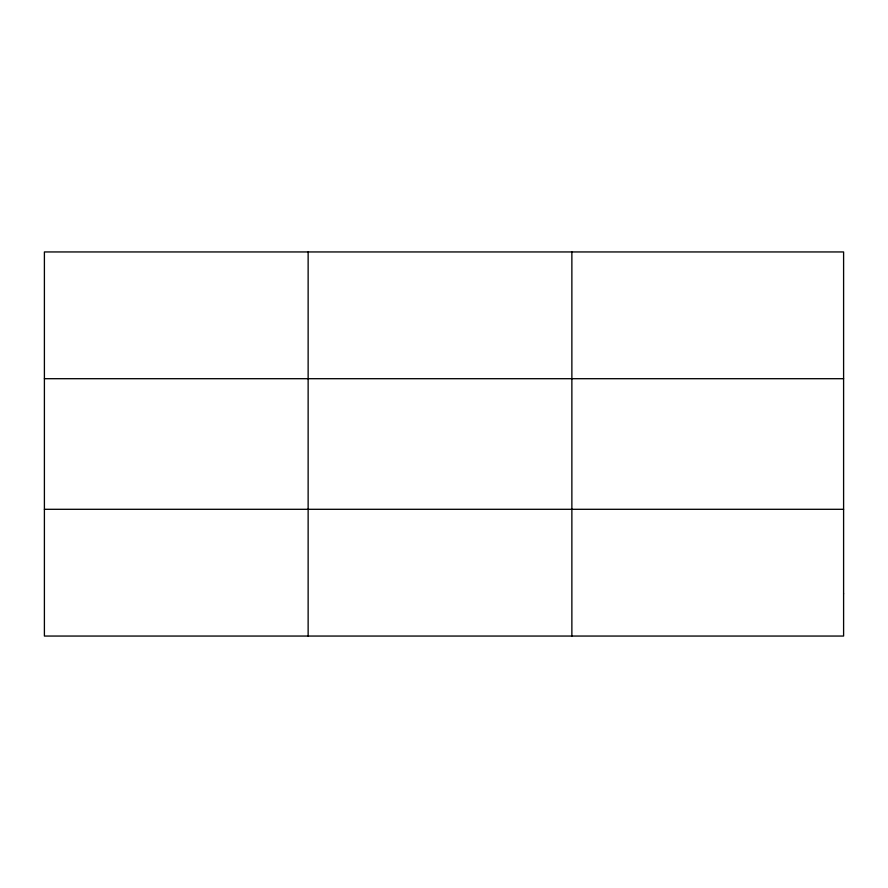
<?xml version="1.0" encoding="UTF-8"?>
<svg xmlns="http://www.w3.org/2000/svg" width="888" height="888" viewBox="0 0 888 888"><rect width="100%" height="100%" fill="white"/><g stroke="black" fill="none" stroke-linecap="round" stroke-linejoin="round"><path stroke-width="1.33" d="M308.136 251.948L308.136 636.052M571.872 251.948L571.872 636.052M44.4 378.699L843.6 378.699M44.4 509.301L843.6 509.301M843.6 593.806L843.6 636.052L44.4 636.052L44.4 251.948L843.6 251.948L843.6 593.806"/></g></svg>
